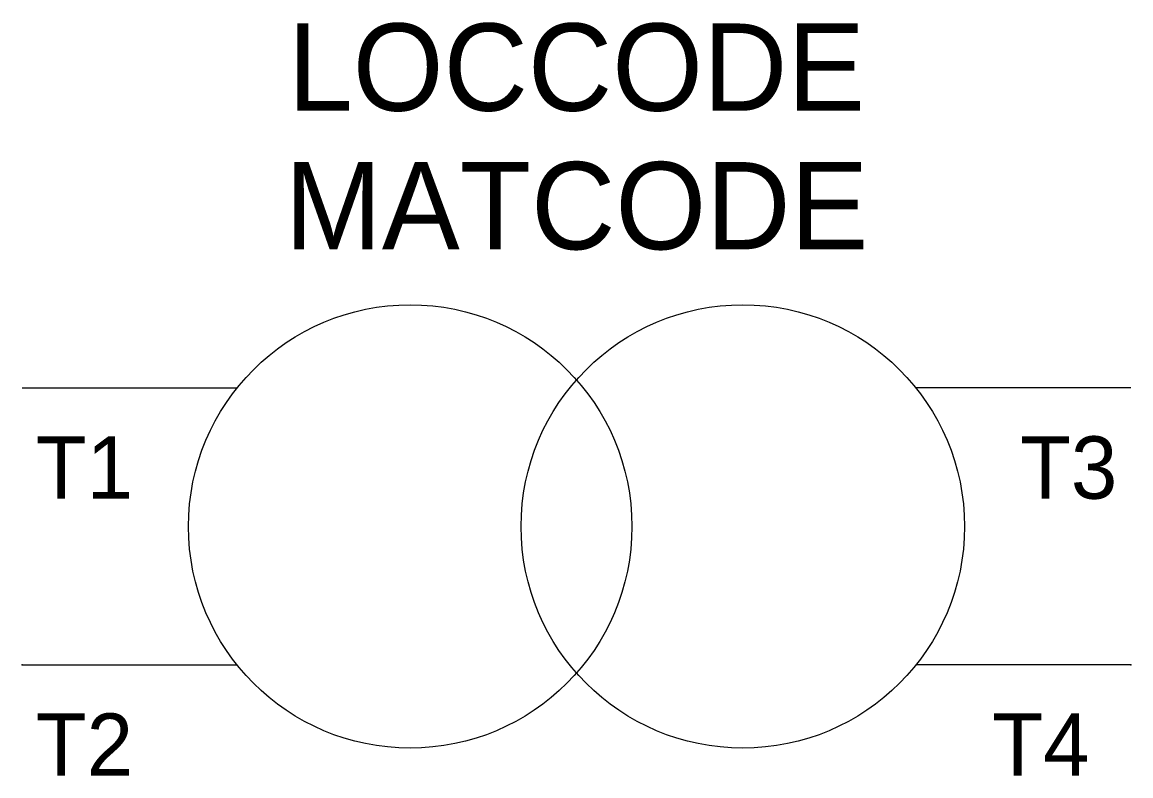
# Model space of a CAD drawing. Extents: x 0 to 40, y -4 to 23.2.
import ezdxf
from ezdxf.enums import TextEntityAlignment as Align

# ---------------------------------------------------------------- set-up
doc = ezdxf.new("R2010")
doc.units = 0
doc.layers.get('0').update_dxf_attribs({"linetype": 'CONTINUOUS'})
for name, color, linetype in [('A', 7, 'CONTINUOUS'), ('C', 6, 'CONTINUOUS'), ('T2', 1, 'CONTINUOUS')]:
    doc.layers.add(name, color=color, linetype=linetype)

msp = doc.modelspace()

# ---------------------------------------------------------------- linework, layer by layer
at = {"color": 0, "linetype": 'CONTINUOUS'}
for p, q in [((0, 10), (7.755, 10)), ((40, 10), (32.245, 10)), ((0, 0), (7.755, 0)), ((40, 0), (32.245, 0))]:
    msp.add_line(p, q, dxfattribs=at)
for centre in [(14, 5), (26, 5)]:
    msp.add_circle(centre, 8, dxfattribs=at)
at = {"layer": 'A', "color": 0, "linetype": 'CONTINUOUS'}
msp.add_point((20, -0.292), dxfattribs=at)
at = {"layer": 'C', "color": 0, "linetype": 'CONTINUOUS'}
for p in [(0, 0), (40, 0)]:
    msp.add_point(p, dxfattribs=at)

# ---------------------------------------------------------------- texts
at = {"color": 0, "linetype": 'CONTINUOUS'}
for tag, p in [('LOCCODE', (20, 20)), ('MATCODE', (20, 15))]:
    msp.add_attdef(tag, text='', height=3.15, dxfattribs=at).set_placement(p, align=Align.CENTER)
at = {"layer": 'T2', "color": 0, "linetype": 'CONTINUOUS'}
for tag, p in [('T1', (4, 6)), ('T2', (4, -4))]:
    msp.add_attdef(tag, text='', height=2.25, dxfattribs=at).set_placement(p, align=Align.RIGHT)
for tag, p in [('T3', (36, 6)), ('T4', (35, -4))]:
    msp.add_attdef(tag, p, '', height=2.25, dxfattribs=at)

doc.saveas('drawing.dxf')
